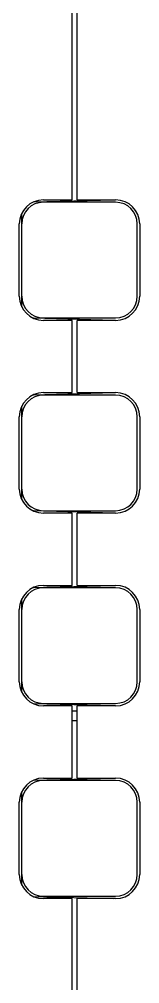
# Model space of a CAD drawing. Header units: inches. Extents: x 17 to 3130, y 15 to 659.
# Drawn here: x 973.91 to 976.41, y 254.16 to 274.18 of the extents above; entities that cross this region are included whole.
import ezdxf

# ---------------------------------------------------------------- set-up
doc = ezdxf.new("R2010")
doc.units = ezdxf.units.IN
doc.header["$MEASUREMENT"] = 0
doc.layers.add('Sichtbare Kanten(DIN)', color=7, linetype='Continuous', lineweight=25)

msp = doc.modelspace()

# ---------------------------------------------------------------- linework, layer by layer
at = {"layer": 'Sichtbare Kanten(DIN)'}
for p, q in [((975.01012, 270.42964), (975.01012, 274.62964)), ((975.11012, 270.42964), (975.11012, 274.62964)), ((974.206, 270.38607), (975.86954, 270.42964)), ((974.41012, 270.42964), (975.01012, 270.42964)), ((975.11012, 270.42964), (975.91012, 270.42964)), ((975.91012, 270.37964), (974.41012, 270.37964)), ((973.96012, 269.92964), (973.96012, 270.14758)), ((973.91012, 268.42964), (973.91012, 269.92964)), ((973.96012, 268.42964), (973.96012, 269.92964)), ((976.36012, 268.42964), (976.36012, 269.92964)), ((976.41012, 269.92964), (976.41012, 268.42964)), ((973.96012, 268.21169), (973.96012, 268.42964)), ((975.86954, 267.92964), (974.206, 267.9732)), ((974.41012, 267.97964), (975.91012, 267.97964)), ((975.01012, 267.92964), (974.41012, 267.92964)), ((975.01012, 266.42964), (975.01012, 267.92964)), ((975.11012, 266.42964), (975.11012, 267.92964)), ((975.91012, 267.92964), (975.11012, 267.92964)), ((974.206, 266.38607), (975.86954, 266.42964)), ((974.41012, 266.42964), (975.01012, 266.42964)), ((975.11012, 266.42964), (975.91012, 266.42964)), ((975.91012, 266.37964), (974.41012, 266.37964)), ((973.96012, 265.92964), (973.96012, 266.14758)), ((973.91012, 264.42964), (973.91012, 265.92964)), ((973.96012, 264.42964), (973.96012, 265.92964)), ((976.36012, 264.42964), (976.36012, 265.92964)), ((976.41012, 265.92964), (976.41012, 264.42964)), ((973.96012, 264.21169), (973.96012, 264.42964)), ((973.95436, 264.224), (973.96012, 264.224)), ((975.86954, 263.92964), (974.206, 263.9732)), ((974.41012, 263.97964), (975.91012, 263.97964)), ((975.01012, 263.92964), (974.41012, 263.92964)), ((975.01012, 262.42964), (975.01012, 263.92964)), ((975.11012, 262.42964), (975.11012, 263.92964)), ((975.91012, 263.92964), (975.11012, 263.92964)), ((974.206, 262.38607), (975.86954, 262.42964)), ((974.41012, 262.42964), (975.01012, 262.42964)), ((975.11012, 262.42964), (975.91012, 262.42964)), ((975.91012, 262.37964), (974.41012, 262.37964)), ((973.96012, 261.92964), (973.96012, 262.14758)), ((973.91012, 260.42964), (973.91012, 261.92964)), ((973.96012, 260.42964), (973.96012, 261.92964)), ((976.36012, 260.42964), (976.36012, 261.92964)), ((976.41012, 261.92964), (976.41012, 260.42964)), ((973.96012, 260.21169), (973.96012, 260.42964)), ((975.86954, 259.92964), (974.206, 259.9732)), ((974.41012, 259.97964), (975.91012, 259.97964)), ((975.01012, 259.92964), (974.41012, 259.92964)), ((975.01012, 258.42964), (975.01012, 259.92964)), ((975.11012, 259.81806), (975.01012, 259.81806)), ((975.11012, 258.42964), (975.11012, 259.92964)), ((975.91012, 259.92964), (975.11012, 259.92964)), ((975.11012, 259.6174), (975.01012, 259.6174)), ((974.206, 258.38607), (975.86954, 258.42964)), ((974.41012, 258.42964), (975.01012, 258.42964)), ((975.91012, 258.37964), (974.41012, 258.37964)), ((975.11012, 258.42964), (975.91012, 258.42964)), ((973.96012, 257.92964), (973.96012, 258.14758)), ((973.91012, 256.42964), (973.91012, 257.92964)), ((973.96012, 256.42964), (973.96012, 257.92964)), ((976.36012, 256.42964), (976.36012, 257.92964)), ((976.41012, 257.92964), (976.41012, 256.42964)), ((973.96012, 256.21169), (973.96012, 256.42964)), ((974.41012, 255.97964), (975.91012, 255.97964)), ((974.206, 255.9732), (975.86954, 255.92964)), ((975.01012, 255.92964), (974.41012, 255.92964)), ((975.01012, 251.77964), (975.01012, 255.92964)), ((975.11012, 251.77964), (975.11012, 255.92964)), ((975.91012, 255.92964), (975.11012, 255.92964))]:
    msp.add_line(p, q, dxfattribs=at)
for centre, radius, start, end in [((974.41012, 269.92964), 0.5, 90, 180), ((975.91012, 269.92964), 0.5, 0, 90), ((974.41012, 269.92964), 0.45, 90, 180), ((975.91012, 269.92964), 0.45, 0, 90), ((974.41012, 268.42964), 0.5, 180, 270), ((974.41012, 268.42964), 0.45, 180, 270), ((975.91012, 268.42964), 0.5, 270, 0), ((975.91012, 268.42964), 0.45, 270, 0), ((974.41012, 265.92964), 0.5, 90, 180), ((975.91012, 265.92964), 0.5, 0, 90), ((974.41012, 265.92964), 0.45, 90, 180), ((975.91012, 265.92964), 0.45, 0, 90), ((974.41012, 264.42964), 0.5, 180, 270), ((974.41012, 264.42964), 0.45, 180, 270), ((975.91012, 264.42964), 0.5, 270, 0), ((975.91012, 264.42964), 0.45, 270, 0), ((974.41012, 261.92964), 0.5, 90, 180), ((975.91012, 261.92964), 0.5, 0, 90), ((974.41012, 261.92964), 0.45, 90, 180), ((975.91012, 261.92964), 0.45, 0, 90), ((974.41012, 260.42964), 0.5, 180, 270), ((974.41012, 260.42964), 0.45, 180, 270), ((975.91012, 260.42964), 0.5, 270, 0), ((975.91012, 260.42964), 0.45, 270, 0), ((974.41012, 257.92964), 0.5, 90, 180), ((974.41012, 257.92964), 0.45, 90, 180), ((975.91012, 257.92964), 0.5, 0, 90), ((975.91012, 257.92964), 0.45, 0, 90), ((974.41012, 256.42964), 0.5, 180, 270), ((974.41012, 256.42964), 0.45, 180, 270), ((975.91012, 256.42964), 0.5, 270, 0), ((975.91012, 256.42964), 0.45, 270, 0)]:
    msp.add_arc(centre, radius, start, end, dxfattribs=at)

doc.saveas('drawing.dxf')
